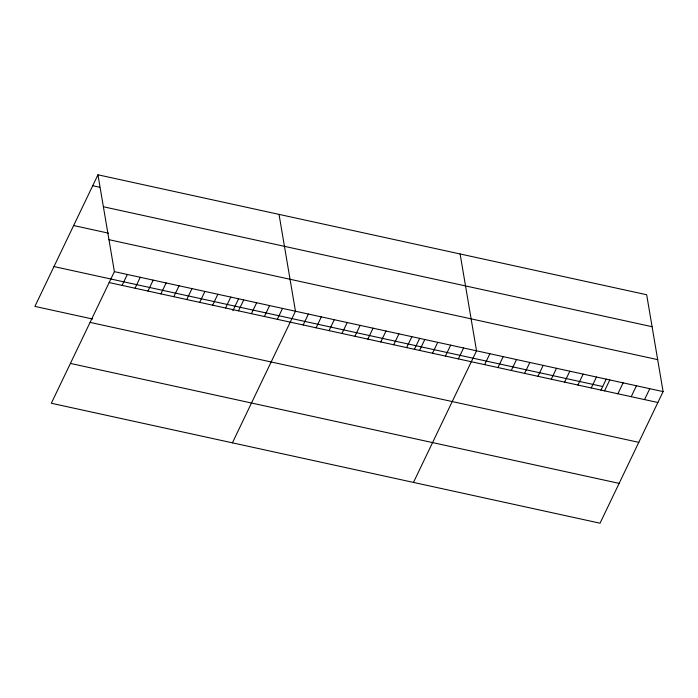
<?xml version="1.0" encoding="UTF-8"?>
<svg xmlns="http://www.w3.org/2000/svg" width="698" height="698" viewBox="0 0 698 698"><rect width="100%" height="100%" fill="white"/><g stroke="black" fill="none" stroke-linecap="round" stroke-linejoin="round"><path stroke-width="1.05" d="M97.956 174.797L114.393 271.644L51.329 403.252L600.044 523.203L663.1 391.595L646.671 294.748L97.956 174.797L34.9 306.405L92.607 319.021M122.089 285.395L127.324 274.471M135.028 288.222L140.254 277.298M147.959 291.049L153.194 280.125M160.898 293.875L166.124 282.952M173.828 296.702L179.063 285.779M186.759 299.529L191.994 288.606M199.698 302.356L204.924 291.432M212.628 305.183L217.863 294.259M225.567 308.01L230.794 297.095M232.888 310.689L238.629 298.7M238.498 310.837L243.733 299.922M251.428 313.664L256.663 302.749M264.368 316.491L269.594 305.576M277.298 319.318L282.533 308.403M232.408 442.837L295.463 311.229L279.034 214.382M303.168 324.971L308.403 314.056M316.098 327.807L321.333 316.883M329.037 330.634L334.263 319.71M341.968 333.461L347.203 322.537M354.898 336.288L360.133 325.364M367.837 339.115L373.064 328.191M380.768 341.941L386.003 331.018M393.707 344.768L398.933 333.845M406.637 347.595L411.872 336.672M414.394 349.366L419.707 338.286M419.568 350.422L424.803 339.498M432.507 353.249L437.733 342.325M445.437 356.076L450.672 345.152M458.377 358.903L463.603 347.979M413.478 482.423L476.542 350.815L460.104 253.959M484.63 364.644L489.865 353.72M497.962 367.558L503.188 356.634M511.285 370.472L516.52 359.549M524.608 373.386L529.843 362.463M537.94 376.301L543.166 365.377M551.263 379.206L556.498 368.291M564.586 382.12L569.821 371.205M577.909 385.034L583.144 374.119M591.241 387.948L596.467 377.025M600.961 390.147L606.265 379.066M604.564 390.863L609.799 379.939M617.887 393.777L623.122 382.853M631.219 396.691L636.445 385.767M644.542 399.605L649.777 388.681M92.721 185.72L99.692 187.239M103.383 206.756L652.089 326.708M73.639 225.541L108.46 233.158M108.967 239.684L657.673 359.636M114.393 271.644L663.1 391.595M53.982 266.575L602.688 386.526M109.158 282.568L657.865 402.51M90.077 322.389L638.783 442.34M70.419 363.431L619.126 483.374"/></g></svg>
